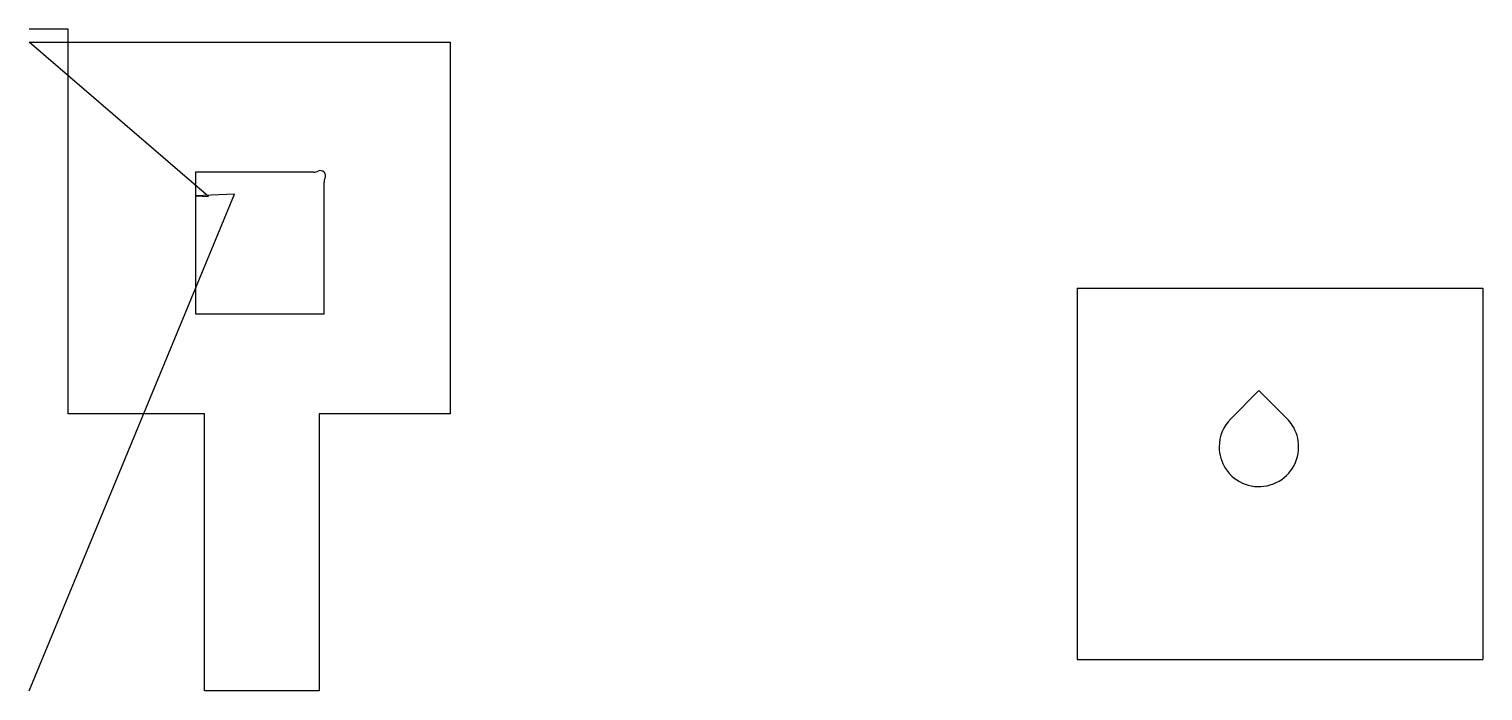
# Model space of a CAD drawing. Header units: inches. Extents: x 0.17 to 5.75, y -0.19 to 2.35.
import ezdxf

# ---------------------------------------------------------------- set-up
doc = ezdxf.new("R2010")
doc.units = ezdxf.units.IN
doc.layers.get('0').update_dxf_attribs({"linetype": 'CONTINUOUS'})
doc.layers.add('3', color=7, linetype='CONTINUOUS')
doc.layers.add('9', color=7, linetype='CONTINUOUS')

msp = doc.modelspace()

# ---------------------------------------------------------------- linework, layer by layer
at = {"color": 0, "linetype": 'CONTINUOUS'}
for p, q in [((0.3204, 2.3487), (0.1704, 2.3487)), ((0.859, 1.7068), (0.1704, 2.2987)), ((0.1704, -0.1913), (0.9589, 1.7156)), ((4.1934, 1.3547), (5.7511, 1.3547)), ((4.1934, 1.3547), (4.1934, -0.0704)), ((5.7511, 1.3547), (5.7511, -0.0704)), ((4.8912, 0.9612), (4.7832, 0.8533)), ((4.8912, 0.9612), (4.9991, 0.8533)), ((4.1934, -0.0704), (5.7511, -0.0704))]:
    msp.add_line(p, q, dxfattribs=at)
for start, end in [(135, 180), (33.1785, 45), (360, 33.1785), (180, 213.1785), (213.1785, 360)]:
    msp.add_arc((4.8912, 0.7453), 0.1526, start, end, dxfattribs=at)
at = {"layer": '3', "color": 3, "linetype": 'CONTINUOUS'}
for p, q in [((0.3204, 2.2987), (1.787, 2.2987)), ((0.3204, 0.8724), (0.3204, 2.2987)), ((1.787, 2.2987), (1.787, 0.8724)), ((1.2634, 1.7997), (0.8091, 1.7997)), ((0.8091, 1.7997), (0.8091, 1.709)), ((1.3028, 1.2554), (1.3028, 1.7604)), ((0.8091, 1.709), (0.8091, 1.2554)), ((0.8091, 1.2554), (1.3028, 1.2554)), ((0.8442, 0.8724), (0.3204, 0.8724)), ((0.8442, -0.1913), (0.8442, 0.8724)), ((1.787, 0.8724), (1.2834, 0.8724)), ((1.2834, 0.8724), (1.2834, -0.1913)), ((1.2834, -0.1913), (0.8442, -0.1913))]:
    msp.add_line(p, q, dxfattribs=at)
for centre, radius, start, end in [((1.2634, 1.8391), 0.0394, 270, 295.5288), ((1.2889, 1.7858), 0.0197, 45, 115.5288), ((1.2889, 1.7858), 0.0197, 334.4712, 45), ((1.3422, 1.7604), 0.0394, 154.4712, 180)]:
    msp.add_arc(centre, radius, start, end, dxfattribs=at)
at = {"layer": '9', "color": 9, "linetype": 'CONTINUOUS'}
for p, q in [((0.3204, 2.2987), (0.3204, 2.3487)), ((0.1704, 2.2987), (0.3204, 2.2987)), ((0.9589, 1.7156), (0.8091, 1.709)), ((0.8091, 1.709), (0.859, 1.7068))]:
    msp.add_line(p, q, dxfattribs=at)

doc.saveas('drawing.dxf')
